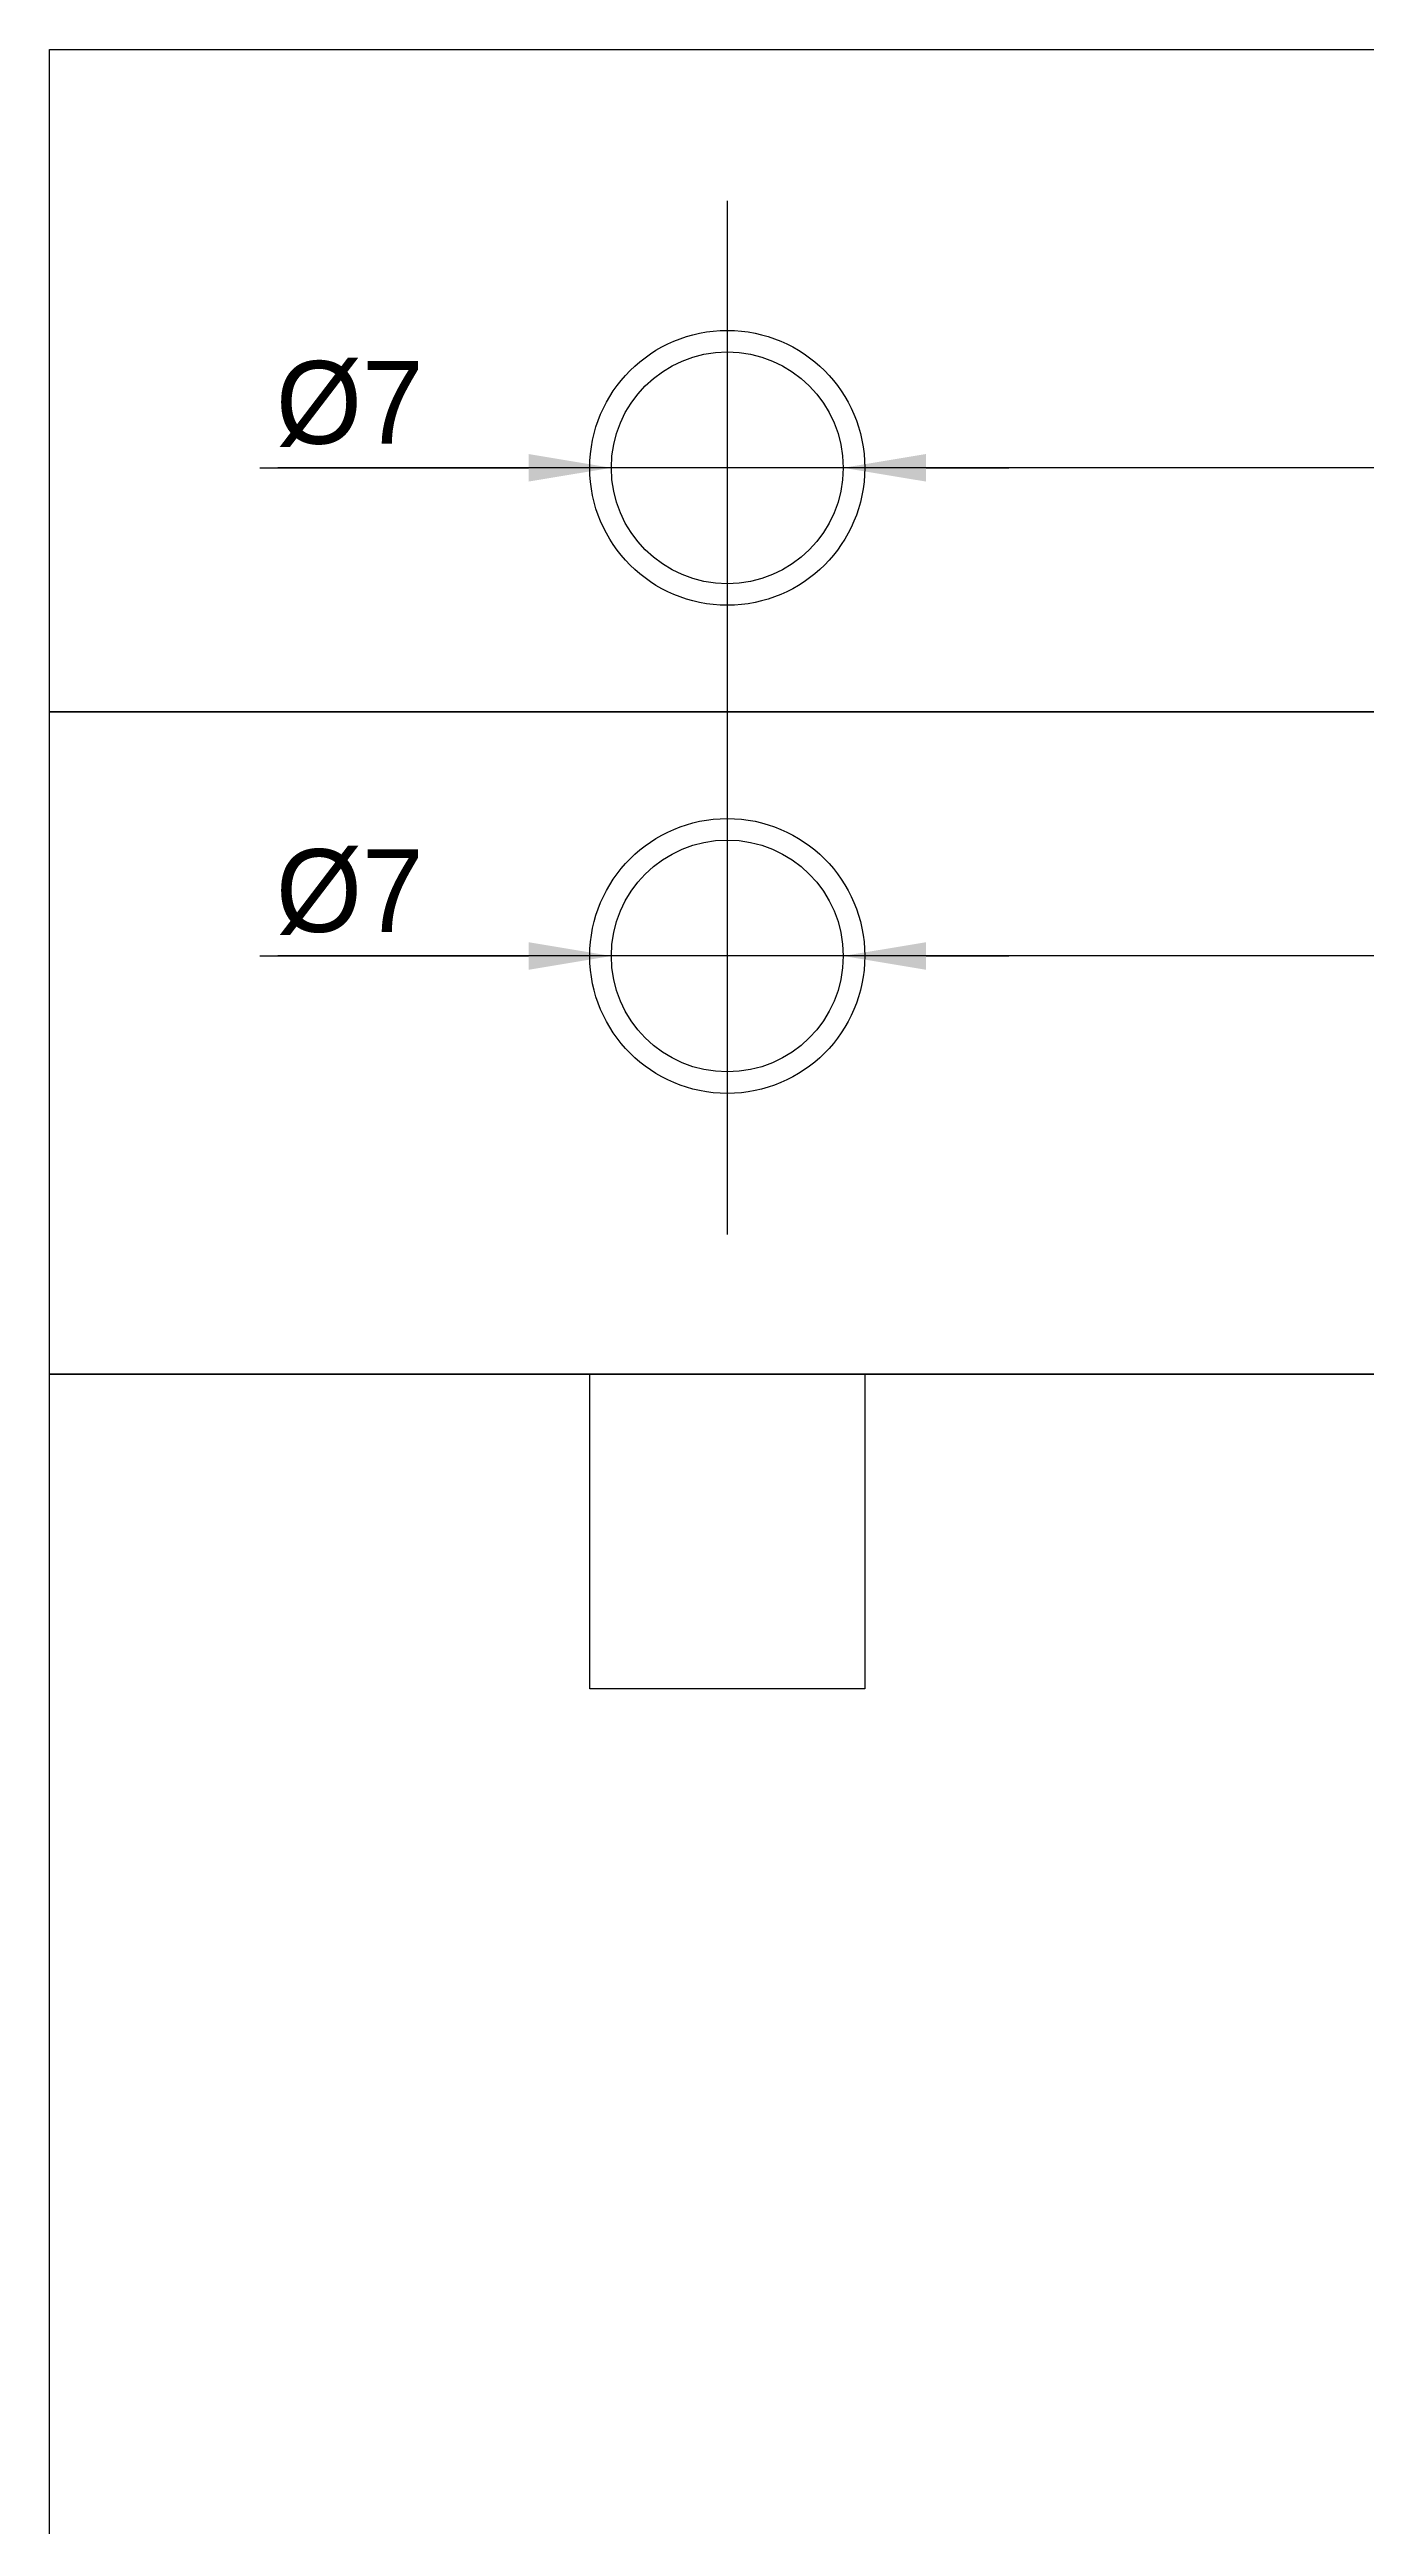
# Model space of a CAD drawing. Extents: x 0 to 200, y -40 to 190.
# Drawn here: x 0 to 39.7, y 115.2 to 190 of the extents above; entities that cross this region are included whole.
import ezdxf

# ---------------------------------------------------------------- set-up
doc = ezdxf.new("R2010")
doc.units = 0
doc.layers.get('DEFPOINTS').update_dxf_attribs({"linetype": 'CONTINUOUS'})
for name, color, linetype in [('ANNOTATION', 7, 'CONTINUOUS'), ('CASE', 7, 'CONTINUOUS'), ('GUIDE', 7, 'CONTINUOUS'), ('HOJO_SEN', 195, 'CONTINUOUS'), ('HOLE', 130, 'CONTINUOUS'), ('RCA_JACK', 112, 'CONTINUOUS')]:
    doc.layers.add(name, color=color, linetype=linetype)
doc.dimstyles.get("Standard").update_dxf_attribs({"dimtxt": 0.18, "dimasz": 0.18, "dimexe": 0.18, "dimexo": 0.0625, "dimgap": 0.09, "dimtad": 0, "dimtih": 1, "dimtoh": 1, "dimzin": 0, "dimcen": 0.09, "dimazin": 3, "dimtfac": 1, "dimtofl": 0, "dimtmove": 0, "dimatfit": 3})

# ---------------------------------------------------------------- blocks, each defined once
blk = doc.blocks.new('*U72')
at = {"layer": 'ANNOTATION', "color": 0}
blk.add_text('Ø7', height=2.5, dxfattribs=at).set_placement((6.831, 178.096))
blk = doc.blocks.new('*D31')
at = {"layer": 'ANNOTATION', "color": 0}
for p, q in [((6.347, 177.37), (14.456, 177.37)), ((23.956, 177.37), (16.956, 177.37)), ((26.456, 177.37), (28.956, 177.37))]:
    blk.add_line(p, q, dxfattribs=at)
for points in [[(14.456, 177.787), (14.456, 176.954), (16.956, 177.37)], [(26.456, 177.787), (26.456, 176.954), (23.956, 177.37)]]:
    blk.add_solid(points, dxfattribs=at)
at = {"layer": 'DEFPOINTS', "color": 0}
for p in [(16.956, 177.37), (23.956, 177.37)]:
    blk.add_point(p, dxfattribs=at)
at = {"layer": 'ANNOTATION'}
blk.add_blockref('*U72', (0, 0), dxfattribs=at)
blk = doc.blocks.new('*U73')
at = {"layer": 'ANNOTATION', "color": 0}
blk.add_text('Ø7', height=2.5, dxfattribs=at).set_placement((6.831, 163.355))
blk = doc.blocks.new('*D32')
at = {"layer": 'ANNOTATION', "color": 0}
for p, q in [((6.347, 162.63), (14.456, 162.63)), ((23.956, 162.63), (16.956, 162.63)), ((26.456, 162.63), (28.956, 162.63))]:
    blk.add_line(p, q, dxfattribs=at)
for points in [[(14.456, 163.046), (14.456, 162.213), (16.956, 162.63)], [(26.456, 163.046), (26.456, 162.213), (23.956, 162.63)]]:
    blk.add_solid(points, dxfattribs=at)
at = {"layer": 'DEFPOINTS', "color": 0}
for p in [(16.956, 162.63), (23.956, 162.63)]:
    blk.add_point(p, dxfattribs=at)
at = {"layer": 'ANNOTATION'}
blk.add_blockref('*U73', (0, 0), dxfattribs=at)

msp = doc.modelspace()

# ---------------------------------------------------------------- linework, layer by layer
at = {"layer": 'CASE'}
for points in [[(200, 150), (0, 150), (0, 190), (200, 190)], [(200, 0), (0, 0), (0, 150), (200, 150)]]:
    msp.add_lwpolyline(points, close=True, dxfattribs=at)
at = {"layer": 'GUIDE'}
for p, q in [((20.456, 185.435), (20.456, 154.22)), ((150.145, 177.37), (6.895, 177.37)), ((127.609, 170), (35.303, 170)), ((150.145, 162.63), (6.895, 162.63))]:
    msp.add_line(p, q, dxfattribs=at)
at = {"layer": 'HOJO_SEN'}
for p, q in [((200, 170), (0, 170)), ((0, 170), (200, 170)), ((200, 170), (0, 170))]:
    msp.add_line(p, q, dxfattribs=at)
at = {"layer": 'HOLE'}
for p, q in [((20.456, 185.435), (20.456, 154.22)), ((150.145, 177.37), (6.895, 177.37)), ((150.145, 162.63), (6.895, 162.63))]:
    msp.add_line(p, q, dxfattribs=at)
for centre in [(20.456, 177.37), (20.456, 162.63)]:
    msp.add_circle(centre, 3.5, dxfattribs=at)
at = {"layer": 'RCA_JACK'}
msp.add_lwpolyline([(24.606, 140.5), (16.306, 140.5), (16.306, 150), (24.606, 150)], close=True, dxfattribs=at)
for centre in [(20.456, 177.37), (20.456, 162.63)]:
    msp.add_circle(centre, 4.15, dxfattribs=at)

# ---------------------------------------------------------------- dimensions: what is measured, and where the dimension line sits
at = {"layer": 'ANNOTATION'}
for p1, p2, picture, middle in [((23.956, 177.37), (16.956, 177.37), '*D31', (9.152, 179.342)), ((23.956, 162.63), (16.956, 162.63), '*D32', (9.152, 164.601))]:
    dim = msp.add_diameter_dim_2p(p1=p1, p2=p2, dimstyle='Standard', dxfattribs=at)
    dim.commit()
    dim.dimension.update_dxf_attribs({"geometry": picture, "text_midpoint": middle})

doc.saveas('drawing.dxf')
